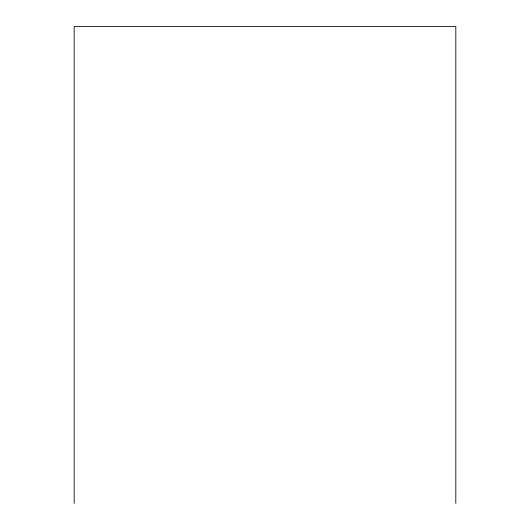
<?xml version="1.0" encoding="UTF-8"?>
<svg xmlns="http://www.w3.org/2000/svg" width="530" height="530" viewBox="0 0 530 530"><rect width="100%" height="100%" fill="white"/><g stroke="black" fill="none" stroke-linecap="round" stroke-linejoin="round"><path stroke-width="0.79" d="M455.813 503.5L455.813 26.5L74.187 26.5L74.187 503.5"/></g></svg>
